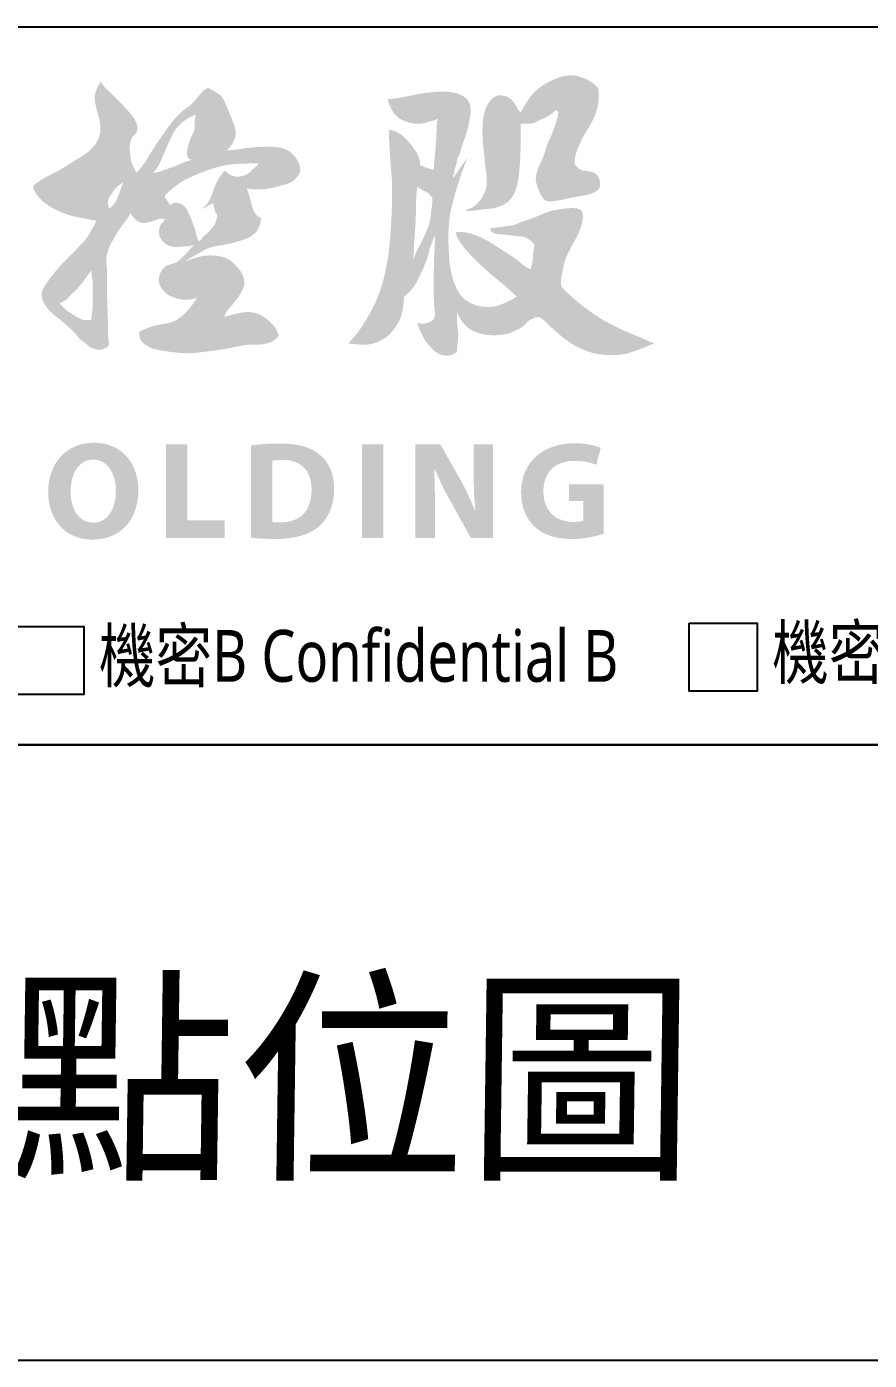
# Model space of a CAD drawing. Header units: millimetres. Extents: x 3272.1 to 3360, y -250.4 to -188.2.
# Drawn here: x 3348.3 to 3352.65, y -243.38 to -236.5 of the extents above; entities that cross this region are included whole.
import ezdxf

# ---------------------------------------------------------------- set-up
doc = ezdxf.new("R2010")
doc.units = ezdxf.units.MM
doc.layers.get('0').update_dxf_attribs({"lineweight": 25})
doc.layers.add('图层 1', color=7, linetype='Continuous')
doc.styles.get("Standard").update_dxf_attribs({"font": 'simplex.shx', "width": 0.8, "height": 4})

# ---------------------------------------------------------------- blocks, each defined once
blk = doc.blocks.new('6')
at = {"layer": '图层 1', "true_color": 0x000099}
h = blk.add_hatch(color=174, dxfattribs=at)
h.dxf.hatch_style = 2
edge = h.paths.add_edge_path()
edge.add_spline(control_points=[(55.739, 3.621), (55.893, 3.621), (56.283, 3.746), (56.433, 3.91), (56.534, 4.021), (56.679, 4.19), (56.757, 4.634), (56.821, 5.006), (56.856, 5.665), (56.856, 6.167), (56.856, 6.167), (56.856, 6.348), (56.856, 6.348), (56.856, 6.348), (56.856, 6.732), (56.856, 6.732), (56.856, 6.732), (57.155, 6.732), (57.155, 6.732), (57.287, 6.732), (57.42, 6.777), (57.553, 6.868), (57.718, 6.926), (57.851, 6.994), (57.95, 7.071), (58.049, 7.144), (58.116, 7.197), (58.149, 7.228), (58.149, 7.228), (58.232, 7.193), (58.232, 7.121), (58.232, 7.049), (58.059, 6.442), (57.914, 6.167), (57.769, 5.891), (57.769, 5.689), (57.653, 5.457), (57.537, 5.226), (57.349, 4.806), (57.422, 4.576), (57.494, 4.344), (57.595, 4.006), (57.762, 3.925), (57.902, 3.84), (58.217, 3.931), (58.383, 3.946), (58.421, 3.956), (58.95, 4.079), (59.078, 4.09), (59.242, 4.105), (59.564, 4.177), (59.7, 4.329), (59.835, 4.481), (59.751, 4.918), (59.445, 4.973), (59.198, 5.015), (59.093, 5), (58.965, 5.102), (58.935, 5.135), (58.905, 5.167), (58.87, 5.195), (58.729, 5.357), (58.95, 5.924), (59.213, 6.379), (59.272, 6.467), (59.332, 6.56), (59.392, 6.664), (59.409, 6.693), (59.421, 6.72), (59.437, 6.75), (59.44, 6.754), (59.443, 6.758), (59.445, 6.763), (59.445, 6.763), (59.444, 6.763), (59.444, 6.763), (59.577, 7.011), (59.66, 7.241), (59.689, 7.454), (59.723, 7.695), (59.723, 7.89), (59.689, 8.042), (59.524, 8.223), (59.3, 8.358), (59.019, 8.449), (58.737, 8.539), (58.43, 8.508), (58.099, 8.358), (57.735, 8.207), (57.453, 8.011), (57.254, 7.771), (57.055, 7.499), (56.923, 7.288), (56.856, 7.138), (56.79, 7.197), (56.741, 7.265), (56.708, 7.341), (56.674, 7.415), (56.624, 7.491), (56.558, 7.568), (56.492, 7.642), (56.417, 7.695), (56.335, 7.726), (56.251, 7.755), (56.161, 7.771), (56.061, 7.771), (55.863, 7.74), (55.705, 7.59), (55.59, 7.319), (55.473, 7.049), (55.432, 6.642), (55.465, 6.099), (55.531, 5.526), (55.545, 5.249), (55.603, 4.884), (55.612, 4.835), (55.608, 4.71), (55.614, 4.642), (55.65, 4.227), (55.305, 3.768), (55.064, 3.654), (55.003, 3.635), (54.947, 3.612), (54.901, 3.587), (54.615, 3.454), (55.584, 3.621), (55.739, 3.621)], knot_values=[0, 0, 0, 0, 0.352778, 0.352778, 0.352778, 0.705556, 0.705556, 0.705556, 1.058334, 1.058334, 1.058334, 1.411112, 1.411112, 1.411112, 1.76389, 1.76389, 1.76389, 2.116668, 2.116668, 2.116668, 2.469446, 2.469446, 2.469446, 2.822224, 2.822224, 2.822224, 3.175002, 3.175002, 3.175002, 3.52778, 3.52778, 3.52778, 3.880558, 3.880558, 3.880558, 4.233336, 4.233336, 4.233336, 4.586114, 4.586114, 4.586114, 4.938892, 4.938892, 4.938892, 5.29167, 5.29167, 5.29167, 5.644448, 5.644448, 5.644448, 5.997226, 5.997226, 5.997226, 6.350004, 6.350004, 6.350004, 6.702782, 6.702782, 6.702782, 7.05556, 7.05556, 7.05556, 7.408338, 7.408338, 7.408338, 7.761116, 7.761116, 7.761116, 8.113894, 8.113894, 8.113894, 8.466672, 8.466672, 8.466672, 8.81945, 8.81945, 8.81945, 9.172228, 9.172228, 9.172228, 9.525006, 9.525006, 9.525006, 9.877784, 9.877784, 9.877784, 10.230562, 10.230562, 10.230562, 10.58334, 10.58334, 10.58334, 10.936118, 10.936118, 10.936118, 11.288896, 11.288896, 11.288896, 11.641674, 11.641674, 11.641674, 11.994452, 11.994452, 11.994452, 12.34723, 12.34723, 12.34723, 12.700008, 12.700008, 12.700008, 13.052786, 13.052786, 13.052786, 13.405564, 13.405564, 13.405564, 13.758342, 13.758342, 13.758342, 14.11112, 14.11112, 14.11112, 14.463898, 14.463898, 14.463898, 14.816676, 14.816676, 14.816676, 14.816676], degree=3, periodic=0)
edge.add_line((55.739, 3.621), (55.739, 3.621))
h = blk.add_hatch(color=174, dxfattribs=at)
h.dxf.hatch_style = 2
edge = h.paths.add_edge_path()
edge.add_spline(control_points=[(41.492, 8.274), (41.521, 8.188), (41.623, 8.063), (41.796, 7.905), (41.969, 7.745), (42.172, 7.542), (42.403, 7.297), (42.635, 7.05), (42.773, 6.849), (42.816, 6.691), (42.859, 6.53), (42.823, 6.407), (42.708, 6.32), (42.649, 6.262), (42.606, 6.182), (42.577, 6.082), (42.548, 5.981), (42.54, 5.836), (42.556, 5.648), (42.57, 5.459), (42.606, 5.308), (42.664, 5.192), (42.722, 5.077), (42.765, 4.989), (42.794, 4.933), (42.939, 5.077), (43.098, 5.293), (43.271, 5.584), (43.445, 5.872), (43.662, 6.198), (43.922, 6.56), (44.183, 6.921), (44.444, 7.189), (44.704, 7.362), (44.965, 7.537), (45.193, 8.007), (45.426, 8.036), (45.54, 7.977), (45.686, 7.89), (45.859, 7.776), (46.033, 7.631), (46.194, 7.072), (46.309, 6.841), (46.425, 6.582), (46.454, 6.365), (46.396, 6.19), (46.309, 5.987), (46.207, 5.843), (46.092, 5.757), (46.237, 5.757), (46.446, 5.778), (46.722, 5.823), (46.997, 5.865), (47.314, 5.887), (47.677, 5.887), (48.038, 5.887), (48.306, 5.806), (48.479, 5.648), (48.653, 5.489), (48.754, 5.308), (48.784, 5.106), (48.811, 4.989), (48.769, 4.874), (48.653, 4.758), (48.537, 4.613), (48.334, 4.512), (48.045, 4.455), (47.756, 4.367), (47.503, 4.324), (47.285, 4.324), (47.069, 4.324), (46.917, 4.338), (46.831, 4.367), (46.859, 4.282), (46.888, 4.195), (46.917, 4.107), (46.946, 4.021), (46.975, 3.912), (47.004, 3.782), (47.032, 3.653), (47.075, 3.544), (47.134, 3.456), (47.192, 3.37), (47.264, 3.311), (47.351, 3.283), (47.351, 3.11), (47.301, 2.949), (47.199, 2.805), (47.097, 2.66), (46.91, 2.546), (46.635, 2.459), (46.36, 2.371), (46.121, 2.312), (45.919, 2.284), (45.687, 2.256), (45.514, 2.212), (45.398, 2.154), (45.369, 2.154), (45.318, 2.133), (45.246, 2.089), (45.174, 2.046), (45.087, 1.994), (44.986, 1.937), (44.885, 1.879), (44.805, 1.836), (44.747, 1.808), (44.661, 1.749), (44.602, 1.705), (44.573, 1.678), (44.689, 1.734), (44.848, 1.792), (45.051, 1.851), (45.253, 1.908), (45.485, 1.922), (45.746, 1.895), (45.977, 1.864), (46.164, 1.786), (46.309, 1.655), (46.454, 1.525), (46.57, 1.388), (46.657, 1.244), (46.715, 1.126), (46.743, 0.996), (46.743, 0.852), (46.715, 0.707), (46.641, 0.555), (46.526, 0.397), (46.411, 0.237), (46.302, 0.1), (46.201, -0.016), (46.099, -0.132), (46.034, -0.233), (46.006, -0.319), (46.064, -0.319), (46.142, -0.306), (46.244, -0.275), (46.345, -0.248), (46.468, -0.219), (46.614, -0.189), (46.758, -0.161), (46.88, -0.153), (46.982, -0.167), (47.084, -0.183), (47.177, -0.204), (47.264, -0.233), (47.322, -0.261), (47.387, -0.298), (47.46, -0.341), (47.531, -0.384), (47.611, -0.45), (47.698, -0.536), (47.785, -0.623), (47.857, -0.709), (47.916, -0.796), (47.943, -0.884), (47.973, -0.956), (48.002, -1.013), (47.973, -1.071), (47.922, -1.13), (47.85, -1.187), (47.778, -1.245), (47.677, -1.288), (47.546, -1.317), (47.416, -1.346), (47.292, -1.36), (47.177, -1.36), (47.177, -1.36), (46.917, -1.36), (46.917, -1.36), (46.801, -1.36), (46.555, -1.404), (46.18, -1.491), (45.832, -1.549), (45.398, -1.607), (44.878, -1.665), (44.356, -1.694), (43.598, -1.57), (43.337, -1.483), (43.077, -1.367), (42.932, -1.223), (42.903, -1.049), (42.903, -1.049), (42.903, -1.005), (42.903, -1.005), (42.903, -1.005), (42.903, -0.962), (42.903, -0.962), (42.903, -0.962), (42.903, -0.918), (42.903, -0.918), (42.903, -0.918), (42.903, -0.877), (42.903, -0.877), (43.018, -0.817), (43.164, -0.759), (43.337, -0.701), (43.511, -0.615), (44.067, -0.594), (44.269, -0.45), (44.472, -0.306), (44.631, -0.161), (44.747, -0.016), (44.863, 0.128), (44.949, 0.258), (45.007, 0.376), (44.921, 0.317), (44.776, 0.288), (44.573, 0.288), (44.371, 0.288), (43.992, 0.38), (43.818, 0.584), (43.644, 0.756), (43.579, 0.937), (43.623, 1.126), (43.667, 1.313), (43.76, 1.452), (43.905, 1.538), (43.963, 1.566), (44.219, 1.619), (44.291, 1.678), (44.363, 1.734), (44.444, 1.808), (44.53, 1.895), (44.617, 1.981), (44.689, 2.059), (44.747, 2.133), (44.805, 2.204), (44.863, 2.256), (44.921, 2.284), (44.863, 2.284), (44.79, 2.27), (44.704, 2.242), (44.588, 2.242), (44.472, 2.234), (44.356, 2.22), (44.241, 2.204), (44.139, 2.212), (44.053, 2.242), (43.966, 2.27), (43.894, 2.306), (43.836, 2.351), (43.778, 2.393), (43.727, 2.451), (43.684, 2.523), (43.641, 2.595), (43.619, 2.681), (43.619, 2.785), (43.619, 2.885), (43.647, 2.98), (43.705, 3.066), (43.763, 3.124), (43.807, 3.18), (43.836, 3.239), (43.749, 3.268), (43.647, 3.261), (43.532, 3.219), (43.416, 3.174), (43.3, 3.138), (43.185, 3.11), (43.069, 3.079), (42.961, 3.094), (42.859, 3.152), (42.758, 3.211), (42.664, 3.311), (42.577, 3.456), (42.519, 3.34), (42.432, 3.211), (42.317, 3.066), (42.201, 2.921), (42.078, 2.732), (41.949, 2.502), (41.818, 2.27), (41.738, 2.075), (41.71, 1.917), (41.68, 1.756), (41.68, 1.619), (41.71, 1.503), (41.71, 1.503), (41.71, 0.918), (41.71, 0.918), (41.71, 0.671), (41.716, 0.389), (41.731, 0.072), (41.745, -0.248), (41.752, -0.522), (41.752, -0.753), (41.752, -0.985), (41.768, -1.187), (41.796, -1.36), (41.738, -1.447), (41.65, -1.504), (41.536, -1.535), (41.42, -1.564), (41.275, -1.535), (41.101, -1.447), (40.957, -1.332), (40.826, -1.23), (40.711, -1.143), (40.625, -1.028), (40.552, -0.941), (40.494, -0.884), (40.321, -0.709), (40.104, -0.522), (39.843, -0.319), (39.611, -0.146), (39.453, 0.05), (39.365, 0.267), (39.279, 0.485), (39.337, 0.707), (39.54, 0.94), (39.713, 1.2), (39.93, 1.461), (40.19, 1.72), (40.249, 1.777), (40.335, 1.864), (40.45, 1.981), (40.566, 2.095), (40.696, 2.234), (40.841, 2.393), (40.986, 2.551), (41.087, 2.704), (41.145, 2.849), (41.232, 2.964), (41.29, 3.079), (41.318, 3.197), (41.203, 3.197), (41.029, 3.224), (40.798, 3.283), (40.538, 3.311), (40.249, 3.397), (39.93, 3.544), (39.611, 3.687), (39.38, 3.848), (39.236, 4.021), (39.09, 4.195), (39.019, 4.338), (39.019, 4.455), (39.134, 4.57), (39.337, 4.7), (39.626, 4.846), (39.915, 4.989), (40.233, 5.177), (40.581, 5.409), (40.957, 5.611), (41.21, 5.828), (41.34, 6.06), (41.471, 6.291), (41.507, 6.523), (41.449, 6.754), (41.449, 6.869), (41.42, 6.999), (41.362, 7.145), (41.333, 7.261), (41.304, 7.391), (41.275, 7.537), (41.246, 7.68), (41.26, 7.809), (41.318, 7.927), (41.347, 8.042), (41.406, 8.157), (41.492, 8.274)], knot_values=[0, 0, 0, 0, 0.352778, 0.352778, 0.352778, 0.705556, 0.705556, 0.705556, 1.058334, 1.058334, 1.058334, 1.411112, 1.411112, 1.411112, 1.76389, 1.76389, 1.76389, 2.116668, 2.116668, 2.116668, 2.469446, 2.469446, 2.469446, 2.822224, 2.822224, 2.822224, 3.175002, 3.175002, 3.175002, 3.52778, 3.52778, 3.52778, 3.880558, 3.880558, 3.880558, 4.233336, 4.233336, 4.233336, 4.586114, 4.586114, 4.586114, 4.938892, 4.938892, 4.938892, 5.29167, 5.29167, 5.29167, 5.644448, 5.644448, 5.644448, 5.997226, 5.997226, 5.997226, 6.350004, 6.350004, 6.350004, 6.702782, 6.702782, 6.702782, 7.05556, 7.05556, 7.05556, 7.408338, 7.408338, 7.408338, 7.761116, 7.761116, 7.761116, 8.113894, 8.113894, 8.113894, 8.466672, 8.466672, 8.466672, 8.81945, 8.81945, 8.81945, 9.172228, 9.172228, 9.172228, 9.525006, 9.525006, 9.525006, 9.877784, 9.877784, 9.877784, 10.230562, 10.230562, 10.230562, 10.58334, 10.58334, 10.58334, 10.936118, 10.936118, 10.936118, 11.288896, 11.288896, 11.288896, 11.641674, 11.641674, 11.641674, 11.994452, 11.994452, 11.994452, 12.34723, 12.34723, 12.34723, 12.700008, 12.700008, 12.700008, 13.052786, 13.052786, 13.052786, 13.405564, 13.405564, 13.405564, 13.758342, 13.758342, 13.758342, 14.11112, 14.11112, 14.11112, 14.463898, 14.463898, 14.463898, 14.816676, 14.816676, 14.816676, 15.169454, 15.169454, 15.169454, 15.522232, 15.522232, 15.522232, 15.87501, 15.87501, 15.87501, 16.227788, 16.227788, 16.227788, 16.580566, 16.580566, 16.580566, 16.933344, 16.933344, 16.933344, 17.286123, 17.286123, 17.286123, 17.638901, 17.638901, 17.638901, 17.991679, 17.991679, 17.991679, 18.344457, 18.344457, 18.344457, 18.697235, 18.697235, 18.697235, 19.050013, 19.050013, 19.050013, 19.402791, 19.402791, 19.402791, 19.755569, 19.755569, 19.755569, 20.108347, 20.108347, 20.108347, 20.461125, 20.461125, 20.461125, 20.813903, 20.813903, 20.813903, 21.166681, 21.166681, 21.166681, 21.519459, 21.519459, 21.519459, 21.872237, 21.872237, 21.872237, 22.225015, 22.225015, 22.225015, 22.577793, 22.577793, 22.577793, 22.930571, 22.930571, 22.930571, 23.283349, 23.283349, 23.283349, 23.636127, 23.636127, 23.636127, 23.988905, 23.988905, 23.988905, 24.341683, 24.341683, 24.341683, 24.694461, 24.694461, 24.694461, 25.047239, 25.047239, 25.047239, 25.400017, 25.400017, 25.400017, 25.752795, 25.752795, 25.752795, 26.105573, 26.105573, 26.105573, 26.458351, 26.458351, 26.458351, 26.811129, 26.811129, 26.811129, 27.163907, 27.163907, 27.163907, 27.516685, 27.516685, 27.516685, 27.869463, 27.869463, 27.869463, 28.222241, 28.222241, 28.222241, 28.575019, 28.575019, 28.575019, 28.927797, 28.927797, 28.927797, 29.280575, 29.280575, 29.280575, 29.633353, 29.633353, 29.633353, 29.986131, 29.986131, 29.986131, 30.338909, 30.338909, 30.338909, 30.691687, 30.691687, 30.691687, 31.044465, 31.044465, 31.044465, 31.397243, 31.397243, 31.397243, 31.750021, 31.750021, 31.750021, 32.102799, 32.102799, 32.102799, 32.455577, 32.455577, 32.455577, 32.808355, 32.808355, 32.808355, 33.161133, 33.161133, 33.161133, 33.513911, 33.513911, 33.513911, 33.866689, 33.866689, 33.866689, 34.219467, 34.219467, 34.219467, 34.572245, 34.572245, 34.572245, 34.925023, 34.925023, 34.925023, 35.277801, 35.277801, 35.277801, 35.630579, 35.630579, 35.630579, 35.983357, 35.983357, 35.983357, 36.336135, 36.336135, 36.336135, 36.688913, 36.688913, 36.688913, 37.041691, 37.041691, 37.041691, 37.394469, 37.394469, 37.394469, 37.747247, 37.747247, 37.747247, 38.100025, 38.100025, 38.100025, 38.452803, 38.452803, 38.452803, 38.805581, 38.805581, 38.805581, 39.158359, 39.158359, 39.158359, 39.511137, 39.511137, 39.511137, 39.863915, 39.863915, 39.863915, 40.216693, 40.216693, 40.216693, 40.569471, 40.569471, 40.569471, 40.922249, 40.922249, 40.922249, 41.275027, 41.275027, 41.275027, 41.627805, 41.627805, 41.627805, 41.980583, 41.980583, 41.980583, 42.333361, 42.333361, 42.333361, 42.333361], degree=3, periodic=0)
edge.add_line((41.492, 8.274), (41.492, 8.274))
edge = h.paths.add_edge_path()
edge.add_spline(control_points=[(41.145, 1.374), (41.087, 1.286), (41.015, 1.185), (40.928, 1.069), (40.841, 0.953), (40.739, 0.823), (40.625, 0.679), (40.479, 0.562), (40.364, 0.447), (40.277, 0.332), (40.161, 0.245), (40.06, 0.186), (39.974, 0.159), (40.031, 0.1), (40.096, 0.034), (40.169, -0.037), (40.24, -0.11), (40.349, -0.189), (40.494, -0.275), (40.639, -0.363), (40.755, -0.419), (40.841, -0.45), (40.841, -0.45), (41.145, -0.45), (41.145, -0.45), (41.145, -0.334), (41.159, -0.204), (41.189, -0.058), (41.189, -0.058), (41.189, 0.462), (41.189, 0.462), (41.189, 0.462), (41.189, 0.982), (41.189, 0.982), (41.159, 1.126), (41.145, 1.257), (41.145, 1.374)], knot_values=[0, 0, 0, 0, 0.352778, 0.352778, 0.352778, 0.705556, 0.705556, 0.705556, 1.058334, 1.058334, 1.058334, 1.411112, 1.411112, 1.411112, 1.76389, 1.76389, 1.76389, 2.116668, 2.116668, 2.116668, 2.469446, 2.469446, 2.469446, 2.822224, 2.822224, 2.822224, 3.175002, 3.175002, 3.175002, 3.52778, 3.52778, 3.52778, 3.880558, 3.880558, 3.880558, 4.233336, 4.233336, 4.233336, 4.233336], degree=3, periodic=0)
edge.add_line((41.145, 1.374), (41.145, 1.374))
edge = h.paths.add_edge_path()
edge.add_spline(control_points=[(42.317, 4.585), (42.259, 4.554), (42.186, 4.504), (42.1, 4.433), (42.013, 4.36), (41.941, 4.265), (41.882, 4.15), (41.796, 4.065), (41.752, 3.97), (41.752, 3.87), (41.752, 3.766), (41.768, 3.687), (41.796, 3.631), (41.854, 3.658), (41.911, 3.717), (41.969, 3.804), (42.028, 3.861), (42.078, 3.947), (42.122, 4.065), (42.165, 4.179), (42.201, 4.282), (42.23, 4.367), (42.259, 4.455), (42.288, 4.526), (42.317, 4.585)], knot_values=[0, 0, 0, 0, 0.352778, 0.352778, 0.352778, 0.705556, 0.705556, 0.705556, 1.058334, 1.058334, 1.058334, 1.411112, 1.411112, 1.411112, 1.76389, 1.76389, 1.76389, 2.116668, 2.116668, 2.116668, 2.469446, 2.469446, 2.469446, 2.822224, 2.822224, 2.822224, 2.822224], degree=3, periodic=0)
edge.add_line((42.317, 4.585), (42.317, 4.585))
edge = h.paths.add_edge_path()
edge.add_spline(control_points=[(44.965, 7.059), (44.79, 6.999), (44.617, 6.899), (44.444, 6.754), (44.269, 6.61), (44.125, 6.399), (44.009, 6.126), (43.894, 5.85), (43.792, 5.611), (43.705, 5.409), (43.619, 5.206), (43.517, 5.047), (43.402, 4.933), (43.488, 4.933), (43.59, 4.955), (43.705, 4.997), (43.821, 5.041), (43.966, 5.091), (44.139, 5.15), (44.284, 5.206), (44.414, 5.264), (44.53, 5.322), (44.646, 5.35), (44.747, 5.38), (44.834, 5.409), (44.747, 5.409), (44.689, 5.452), (44.661, 5.539), (44.631, 5.626), (44.639, 5.748), (44.682, 5.909), (44.726, 6.067), (44.776, 6.204), (44.834, 6.32), (44.892, 6.435), (44.921, 6.508), (44.921, 6.537), (44.921, 6.537), (44.921, 6.646), (44.921, 6.646), (44.921, 6.646), (44.921, 6.799), (44.921, 6.799), (44.921, 6.855), (44.927, 6.907), (44.943, 6.95), (44.957, 6.994), (44.965, 7.03), (44.965, 7.059)], knot_values=[0, 0, 0, 0, 0.352778, 0.352778, 0.352778, 0.705556, 0.705556, 0.705556, 1.058334, 1.058334, 1.058334, 1.411112, 1.411112, 1.411112, 1.76389, 1.76389, 1.76389, 2.116668, 2.116668, 2.116668, 2.469446, 2.469446, 2.469446, 2.822224, 2.822224, 2.822224, 3.175002, 3.175002, 3.175002, 3.52778, 3.52778, 3.52778, 3.880558, 3.880558, 3.880558, 4.233336, 4.233336, 4.233336, 4.586114, 4.586114, 4.586114, 4.938892, 4.938892, 4.938892, 5.29167, 5.29167, 5.29167, 5.644448, 5.644448, 5.644448, 5.644448], degree=3, periodic=0)
edge.add_line((44.965, 7.059), (44.965, 7.059))
edge = h.paths.add_edge_path()
edge.add_spline(control_points=[(47.264, 5.28), (47.062, 5.28), (46.801, 5.272), (46.483, 5.258), (46.164, 5.242), (45.817, 5.172), (45.441, 5.041), (45.065, 4.91), (44.747, 4.772), (44.487, 4.629), (44.227, 4.455), (44.024, 4.295), (43.879, 4.15), (43.85, 4.121), (43.836, 4.092), (43.836, 4.065), (43.836, 4.034), (43.858, 3.992), (43.901, 3.934), (43.944, 3.875), (43.973, 3.831), (43.988, 3.804), (44.002, 3.775), (44.024, 3.761), (44.053, 3.761), (44.139, 3.848), (44.254, 3.861), (44.4, 3.804), (44.515, 3.775), (44.624, 3.644), (44.726, 3.414), (44.826, 3.18), (44.905, 2.964), (44.965, 2.763), (44.993, 2.588), (45.036, 2.473), (45.094, 2.415), (45.122, 2.443), (45.166, 2.502), (45.224, 2.588), (45.311, 2.645), (45.405, 2.732), (45.507, 2.849), (45.608, 2.964), (45.673, 3.066), (45.702, 3.152), (45.731, 3.239), (45.746, 3.327), (45.746, 3.414), (45.687, 3.47), (45.658, 3.528), (45.658, 3.587), (45.63, 3.644), (45.615, 3.687), (45.615, 3.717), (45.615, 3.717), (45.615, 3.804), (45.615, 3.804), (45.556, 3.804), (45.514, 3.789), (45.485, 3.761), (45.427, 3.73), (45.376, 3.702), (45.333, 3.673), (45.29, 3.644), (45.239, 3.631), (45.181, 3.631), (45.152, 3.6), (45.122, 3.587), (45.094, 3.587), (45.21, 3.615), (45.311, 3.695), (45.398, 3.825), (45.485, 3.956), (45.556, 4.115), (45.615, 4.303), (45.673, 4.49), (45.746, 4.642), (45.832, 4.758), (45.89, 4.874), (45.962, 4.96), (46.049, 5.019), (46.108, 4.933), (46.194, 4.867), (46.309, 4.824), (46.425, 4.78), (46.555, 4.78), (46.7, 4.824), (46.845, 4.867), (46.96, 4.946), (47.047, 5.063), (47.163, 5.15), (47.235, 5.221), (47.264, 5.28)], knot_values=[0, 0, 0, 0, 0.352778, 0.352778, 0.352778, 0.705556, 0.705556, 0.705556, 1.058334, 1.058334, 1.058334, 1.411112, 1.411112, 1.411112, 1.76389, 1.76389, 1.76389, 2.116668, 2.116668, 2.116668, 2.469446, 2.469446, 2.469446, 2.822224, 2.822224, 2.822224, 3.175002, 3.175002, 3.175002, 3.52778, 3.52778, 3.52778, 3.880558, 3.880558, 3.880558, 4.233336, 4.233336, 4.233336, 4.586114, 4.586114, 4.586114, 4.938892, 4.938892, 4.938892, 5.29167, 5.29167, 5.29167, 5.644448, 5.644448, 5.644448, 5.997226, 5.997226, 5.997226, 6.350004, 6.350004, 6.350004, 6.702782, 6.702782, 6.702782, 7.05556, 7.05556, 7.05556, 7.408338, 7.408338, 7.408338, 7.761116, 7.761116, 7.761116, 8.113894, 8.113894, 8.113894, 8.466672, 8.466672, 8.466672, 8.81945, 8.81945, 8.81945, 9.172228, 9.172228, 9.172228, 9.525006, 9.525006, 9.525006, 9.877784, 9.877784, 9.877784, 10.230562, 10.230562, 10.230562, 10.58334, 10.58334, 10.58334, 10.936118, 10.936118, 10.936118, 10.936118], degree=3, periodic=0)
edge.add_line((47.264, 5.28), (47.264, 5.28))
h = blk.add_hatch(color=174, dxfattribs=at)
h.dxf.hatch_style = 2
edge = h.paths.add_edge_path()
edge.add_spline(control_points=[(61.678, -1.267), (61.678, -1.267), (61.579, -1.267), (61.579, -1.267), (61.579, -1.236), (61.561, -1.221), (61.529, -1.221), (61.33, -1.131), (61.081, -1.026), (60.783, -0.905), (60.485, -0.785), (60.154, -0.619), (59.789, -0.408), (59.424, -0.167), (59.126, 0.05), (58.895, 0.246), (58.662, 0.444), (58.479, 0.615), (58.348, 0.767), (58.314, 0.887), (58.323, 1.052), (58.373, 1.264), (58.393, 1.352), (58.412, 1.447), (58.429, 1.546), (58.43, 1.548), (58.431, 1.549), (58.431, 1.551), (58.508, 1.924), (58.766, 2.309), (58.94, 2.655), (59.114, 3.002), (59.207, 3.456), (59.054, 3.569), (58.888, 3.693), (58.611, 3.637), (58.225, 3.591), (57.842, 3.536), (57.757, 3.459), (57.499, 3.36), (57.464, 3.346), (57.147, 3.218), (57.107, 3.211), (57.107, 3.211), (56.793, 3.099), (56.793, 3.099), (56.793, 3.099), (56.59, 3.012), (56.59, 3.012), (56.155, 2.948), (55.78, 2.912), (55.78, 2.912), (55.65, 2.858), (55.855, 2.695), (55.989, 2.695), (56.124, 2.695), (56.703, 2.617), (56.915, 2.599), (57.127, 2.579), (57.354, 2.325), (57.354, 2.325), (57.354, 2.22), (57.336, 2.107), (57.304, 1.986), (57.304, 1.836), (57.295, 1.715), (57.279, 1.625), (57.262, 1.535), (57.237, 1.46), (57.205, 1.399), (57.071, 1.46), (56.906, 1.58), (56.707, 1.76), (56.475, 1.912), (56.21, 2.085), (55.913, 2.28), (55.614, 2.475), (55.341, 2.611), (55.092, 2.687), (54.844, 2.763), (54.636, 2.785), (54.471, 2.755), (54.503, 2.604), (54.603, 2.423), (54.77, 2.212), (54.935, 2.003), (55.158, 1.768), (55.44, 1.512), (55.721, 1.256), (55.979, 1.038), (56.21, 0.857), (56.409, 0.676), (56.575, 0.525), (56.707, 0.405), (56.542, 0.285), (56.326, 0.179), (56.061, 0.088), (55.796, -0.002), (55.515, -0.002), (55.216, 0.088), (54.919, 0.179), (54.702, 0.344), (54.571, 0.586), (54.437, 0.826), (54.355, 1.052), (54.322, 1.264), (54.255, 1.505), (54.223, 1.805), (54.223, 2.167), (54.189, 2.529), (54.205, 2.95), (54.272, 3.433), (54.372, 3.884), (54.479, 4.283), (54.596, 4.63), (54.711, 4.977), (54.819, 5.269), (54.919, 5.511), (54.885, 5.45), (54.844, 5.391), (54.794, 5.331), (54.745, 5.269), (54.695, 5.201), (54.645, 5.127), (54.596, 5.051), (54.546, 4.977), (54.496, 4.901), (54.446, 4.825), (54.404, 4.774), (54.372, 4.743), (54.372, 4.803), (54.388, 4.864), (54.421, 4.924), (54.421, 4.984), (54.437, 5.059), (54.471, 5.15), (54.503, 5.24), (54.521, 5.331), (54.521, 5.421), (54.553, 5.481), (54.587, 5.54), (54.62, 5.602), (54.653, 5.752), (54.72, 5.964), (54.819, 6.235), (54.919, 6.506), (54.985, 6.791), (55.018, 7.094), (55.05, 7.393), (54.969, 7.604), (54.77, 7.725), (54.571, 7.845), (54.322, 7.906), (54.024, 7.906), (53.924, 7.906), (53.783, 7.898), (53.601, 7.884), (53.418, 7.868), (53.22, 7.839), (53.005, 7.794), (52.789, 7.749), (52.598, 7.709), (52.432, 7.68), (52.267, 7.65), (52.118, 7.635), (51.985, 7.635), (52.019, 7.483), (52.085, 7.325), (52.185, 7.161), (52.284, 6.994), (52.449, 6.873), (52.681, 6.8), (52.913, 6.723), (53.128, 6.709), (53.328, 6.754), (53.526, 6.8), (53.691, 6.85), (53.825, 6.913), (53.792, 6.791), (53.775, 6.655), (53.775, 6.506), (53.775, 6.354), (53.767, 6.173), (53.75, 5.964), (53.733, 5.752), (53.716, 5.571), (53.7, 5.421), (53.683, 5.269), (53.675, 5.15), (53.675, 5.059), (53.675, 5.059), (53.576, 5.059), (53.576, 5.059), (53.509, 5.088), (53.459, 5.105), (53.427, 5.105), (53.36, 5.134), (53.311, 5.156), (53.278, 5.172), (53.245, 5.187), (53.212, 5.195), (53.178, 5.195), (53.178, 5.286), (53.162, 5.391), (53.128, 5.511), (53.062, 5.662), (52.954, 5.828), (52.805, 6.009), (52.656, 6.19), (52.515, 6.316), (52.383, 6.393), (52.251, 6.467), (52.135, 6.506), (52.035, 6.506), (52.035, 6.083), (52.069, 5.511), (52.135, 4.788), (52.168, 4.096), (52.143, 3.289), (52.06, 2.371), (51.977, 1.452), (51.787, 0.691), (51.489, 0.088), (51.191, -0.514), (50.875, -0.98), (50.544, -1.312), (50.743, -1.342), (50.975, -1.357), (51.24, -1.357), (51.505, -1.326), (51.754, -1.221), (51.985, -1.041), (52.217, -0.83), (52.383, -0.589), (52.482, -0.317), (52.548, -0.047), (52.581, 0.195), (52.581, 0.405), (52.714, 0.495), (52.847, 0.631), (52.979, 0.812), (53.079, 0.993), (53.186, 1.211), (53.302, 1.467), (53.418, 1.723), (53.493, 1.958), (53.526, 2.167), (53.592, 2.348), (53.658, 2.514), (53.725, 2.664), (53.725, 2.514), (53.716, 2.319), (53.7, 2.077), (53.683, 1.836), (53.675, 1.565), (53.675, 1.264), (53.675, 1.264), (53.675, 0.405), (53.675, 0.405), (53.675, 0.163), (53.691, -0.031), (53.725, -0.182), (53.725, -0.244), (53.708, -0.317), (53.675, -0.408), (53.642, -0.469), (53.584, -0.514), (53.502, -0.543), (53.418, -0.573), (53.336, -0.589), (53.253, -0.589), (53.17, -0.589), (53.112, -0.573), (53.079, -0.543), (53.079, -0.634), (53.128, -0.769), (53.228, -0.95), (53.294, -1.131), (53.418, -1.312), (53.601, -1.493), (53.783, -1.674), (53.957, -1.764), (54.123, -1.764), (54.255, -1.764), (54.388, -1.719), (54.521, -1.628), (54.521, -1.538), (54.529, -1.432), (54.546, -1.312), (54.562, -1.191), (54.571, -1.055), (54.571, -0.905), (54.537, -0.724), (54.521, -0.573), (54.521, -0.453), (54.521, -0.453), (54.521, -0.137), (54.521, -0.137), (54.553, -0.289), (54.653, -0.453), (54.819, -0.634), (54.985, -0.815), (55.233, -0.935), (55.564, -0.995), (55.895, -1.026), (56.177, -1.01), (56.409, -0.95), (56.641, -0.86), (56.824, -0.769), (56.956, -0.679), (56.989, -0.649), (57.031, -0.604), (57.08, -0.543), (57.13, -0.483), (57.205, -0.438), (57.304, -0.408), (57.37, -0.347), (57.453, -0.334), (57.553, -0.363), (57.618, -0.393), (57.685, -0.438), (57.751, -0.498), (57.917, -0.679), (58.149, -0.89), (58.447, -1.131), (58.746, -1.372), (59.11, -1.552), (59.541, -1.674), (60.004, -1.764), (60.418, -1.764), (60.783, -1.674), (61.147, -1.552), (61.462, -1.432), (61.728, -1.312), (61.728, -1.312), (61.678, -1.267), (61.678, -1.267)], knot_values=[0, 0, 0, 0, 1, 1, 1, 2, 2, 2, 3, 3, 3, 4, 4, 4, 5, 5, 5, 6, 6, 6, 7, 7, 7, 8, 8, 8, 9, 9, 9, 10, 10, 10, 11, 11, 11, 12, 12, 12, 13, 13, 13, 14, 14, 14, 15, 15, 15, 16, 16, 16, 17, 17, 17, 18, 18, 18, 19, 19, 19, 20, 20, 20, 21, 21, 21, 22, 22, 22, 23, 23, 23, 24, 24, 24, 25, 25, 25, 26, 26, 26, 27, 27, 27, 28, 28, 28, 29, 29, 29, 30, 30, 30, 31, 31, 31, 32, 32, 32, 33, 33, 33, 34, 34, 34, 35, 35, 35, 36, 36, 36, 37, 37, 37, 38, 38, 38, 39, 39, 39, 40, 40, 40, 41, 41, 41, 42, 42, 42, 43, 43, 43, 44, 44, 44, 45, 45, 45, 46, 46, 46, 47, 47, 47, 48, 48, 48, 49, 49, 49, 50, 50, 50, 51, 51, 51, 52, 52, 52, 53, 53, 53, 54, 54, 54, 55, 55, 55, 56, 56, 56, 57, 57, 57, 58, 58, 58, 59, 59, 59, 60, 60, 60, 61, 61, 61, 62, 62, 62, 63, 63, 63, 64, 64, 64, 65, 65, 65, 66, 66, 66, 67, 67, 67, 68, 68, 68, 69, 69, 69, 70, 70, 70, 71, 71, 71, 72, 72, 72, 73, 73, 73, 74, 74, 74, 75, 75, 75, 76, 76, 76, 77, 77, 77, 78, 78, 78, 79, 79, 79, 80, 80, 80, 81, 81, 81, 82, 82, 82, 83, 83, 83, 84, 84, 84, 85, 85, 85, 86, 86, 86, 87, 87, 87, 88, 88, 88, 89, 89, 89, 90, 90, 90, 91, 91, 91, 92, 92, 92, 93, 93, 93, 94, 94, 94, 95, 95, 95, 96, 96, 96, 97, 97, 97, 98, 98, 98, 99, 99, 99, 100, 100, 100, 101, 101, 101, 102, 102, 102, 103, 103, 103, 104, 104, 104, 105, 105, 105, 106, 106, 106, 107, 107, 107, 108, 108, 108, 109, 109, 109, 110, 110, 110, 111, 111, 111, 112, 112, 112, 112], degree=3, periodic=1)
edge = h.paths.add_edge_path()
edge.add_spline(control_points=[(53.576, 3.522), (53.576, 3.312), (53.526, 3.085), (53.427, 2.845), (53.328, 2.604), (53.228, 2.393), (53.128, 2.212), (53.029, 2.032), (52.963, 1.881), (52.93, 1.76), (52.93, 1.912), (52.938, 2.099), (52.954, 2.325), (52.971, 2.551), (52.988, 2.808), (53.005, 3.094), (53.021, 3.379), (53.029, 3.635), (53.029, 3.861), (53.029, 4.087), (53.046, 4.276), (53.079, 4.427), (53.112, 4.396), (53.153, 4.367), (53.203, 4.336), (53.253, 4.305), (53.311, 4.276), (53.377, 4.246), (53.443, 4.216), (53.493, 4.178), (53.526, 4.132), (53.559, 4.087), (53.592, 4.05), (53.626, 4.02), (53.626, 3.87), (53.608, 3.703), (53.576, 3.522)], knot_values=[0, 0, 0, 0, 0.352778, 0.352778, 0.352778, 0.705556, 0.705556, 0.705556, 1.058334, 1.058334, 1.058334, 1.411112, 1.411112, 1.411112, 1.76389, 1.76389, 1.76389, 2.116668, 2.116668, 2.116668, 2.469446, 2.469446, 2.469446, 2.822224, 2.822224, 2.822224, 3.175002, 3.175002, 3.175002, 3.52778, 3.52778, 3.52778, 3.880558, 3.880558, 3.880558, 4.233336, 4.233336, 4.233336, 4.233336], degree=3, periodic=0)
edge.add_line((53.576, 3.522), (53.576, 3.522))
h = blk.add_hatch(color=174, dxfattribs=at)
h.dxf.hatch_style = 2
edge = h.paths.add_edge_path()
edge.add_spline(control_points=[(42.862, -6.681), (42.862, -7.807), (42.18, -8.49), (41.177, -8.49), (40.158, -8.49), (39.562, -7.721), (39.562, -6.743), (39.562, -5.714), (40.219, -4.945), (41.232, -4.945), (42.287, -4.945), (42.862, -5.734), (42.862, -6.681)], knot_values=[0, 0, 0, 0, 0.352778, 0.352778, 0.352778, 0.705556, 0.705556, 0.705556, 1.058334, 1.058334, 1.058334, 1.411112, 1.411112, 1.411112, 1.411112], degree=3, periodic=0)
edge.add_line((42.862, -6.681), (42.862, -6.681))
edge = h.paths.add_edge_path()
edge.add_spline(control_points=[(40.382, -6.728), (40.382, -7.4), (40.698, -7.873), (41.217, -7.873), (41.742, -7.873), (42.042, -7.374), (42.042, -6.707), (42.042, -6.091), (41.747, -5.561), (41.212, -5.561), (40.688, -5.561), (40.382, -6.06), (40.382, -6.728)], knot_values=[0, 0, 0, 0, 0.352778, 0.352778, 0.352778, 0.705556, 0.705556, 0.705556, 1.058334, 1.058334, 1.058334, 1.411112, 1.411112, 1.411112, 1.411112], degree=3, periodic=0)
edge.add_line((40.382, -6.728), (40.382, -6.728))
h = blk.add_hatch(color=174, dxfattribs=at)
h.dxf.hatch_style = 2
h.paths.add_polyline_path([(43.88, -5), (44.659, -5), (44.659, -7.782), (46.024, -7.782), (46.024, -8.434), (43.88, -8.434)])
h = blk.add_hatch(color=174, dxfattribs=at)
h.dxf.hatch_style = 2
edge = h.paths.add_edge_path()
edge.add_spline(control_points=[(46.991, -5.047), (47.277, -5), (47.649, -4.975), (48.041, -4.975), (48.692, -4.975), (49.115, -5.093), (49.446, -5.342), (49.803, -5.608), (50.027, -6.03), (50.027, -6.636), (50.027, -7.293), (49.787, -7.746), (49.456, -8.026), (49.094, -8.326), (48.545, -8.469), (47.873, -8.469), (47.47, -8.469), (47.185, -8.444), (46.991, -8.418), (46.991, -8.418), (46.991, -5.047), (46.991, -5.047)], knot_values=[0, 0, 0, 0, 1, 1, 1, 2, 2, 2, 3, 3, 3, 4, 4, 4, 5, 5, 5, 6, 6, 6, 7, 7, 7, 7], degree=3, periodic=1)
edge = h.paths.add_edge_path()
edge.add_spline(control_points=[(47.771, -7.848), (47.837, -7.863), (47.943, -7.863), (48.041, -7.863), (48.744, -7.868), (49.202, -7.481), (49.202, -6.662), (49.207, -5.949), (48.789, -5.571), (48.122, -5.571), (47.949, -5.571), (47.837, -5.587), (47.771, -5.602), (47.771, -5.602), (47.771, -7.848), (47.771, -7.848)], knot_values=[0, 0, 0, 0, 1, 1, 1, 2, 2, 2, 3, 3, 3, 4, 4, 4, 5, 5, 5, 5], degree=3, periodic=1)
h = blk.add_hatch(color=174, dxfattribs=at)
h.dxf.hatch_style = 2
h.paths.add_polyline_path([(51.823, -8.434), (51.044, -8.434), (51.044, -5), (51.823, -5)])
h = blk.add_hatch(color=174, dxfattribs=at)
h.dxf.hatch_style = 2
edge = h.paths.add_edge_path()
edge.add_spline(control_points=[(53.005, -8.434), (53.005, -8.434), (53.005, -5), (53.005, -5), (53.005, -5), (53.912, -5), (53.912, -5), (53.912, -5), (54.625, -6.259), (54.625, -6.259), (54.828, -6.62), (55.032, -7.049), (55.185, -7.436), (55.185, -7.436), (55.201, -7.436), (55.201, -7.436), (55.149, -6.982), (55.134, -6.519), (55.134, -6.004), (55.134, -6.004), (55.134, -5), (55.134, -5), (55.134, -5), (55.847, -5), (55.847, -5), (55.847, -5), (55.847, -8.434), (55.847, -8.434), (55.847, -8.434), (55.032, -8.434), (55.032, -8.434), (55.032, -8.434), (54.299, -7.109), (54.299, -7.109), (54.095, -6.743), (53.871, -6.3), (53.703, -5.898), (53.703, -5.898), (53.688, -5.902), (53.688, -5.902), (53.708, -6.356), (53.718, -6.84), (53.718, -7.4), (53.718, -7.4), (53.718, -8.434), (53.718, -8.434), (53.718, -8.434), (53.005, -8.434), (53.005, -8.434)], knot_values=[0, 0, 0, 0, 1, 1, 1, 2, 2, 2, 3, 3, 3, 4, 4, 4, 5, 5, 5, 6, 6, 6, 7, 7, 7, 8, 8, 8, 9, 9, 9, 10, 10, 10, 11, 11, 11, 12, 12, 12, 13, 13, 13, 14, 14, 14, 15, 15, 15, 16, 16, 16, 16], degree=3, periodic=1)
h = blk.add_hatch(color=174, dxfattribs=at)
h.dxf.hatch_style = 2
edge = h.paths.add_edge_path()
edge.add_spline(control_points=[(59.895, -8.275), (59.656, -8.357), (59.202, -8.469), (58.749, -8.469), (58.122, -8.469), (57.67, -8.312), (57.353, -8.006), (57.038, -7.711), (56.865, -7.262), (56.869, -6.758), (56.875, -5.618), (57.705, -4.966), (58.83, -4.966), (59.274, -4.966), (59.615, -5.052), (59.783, -5.134), (59.783, -5.134), (59.62, -5.755), (59.62, -5.755), (59.432, -5.673), (59.197, -5.608), (58.82, -5.608), (58.174, -5.608), (57.685, -5.974), (57.685, -6.717), (57.685, -7.425), (58.128, -7.843), (58.764, -7.843), (58.942, -7.843), (59.085, -7.823), (59.146, -7.792), (59.146, -7.792), (59.146, -7.074), (59.146, -7.074), (59.146, -7.074), (58.617, -7.074), (58.617, -7.074), (58.617, -7.074), (58.617, -6.467), (58.617, -6.467), (58.617, -6.467), (59.895, -6.467), (59.895, -6.467), (59.895, -6.467), (59.895, -8.275), (59.895, -8.275)], knot_values=[0, 0, 0, 0, 1, 1, 1, 2, 2, 2, 3, 3, 3, 4, 4, 4, 5, 5, 5, 6, 6, 6, 7, 7, 7, 8, 8, 8, 9, 9, 9, 10, 10, 10, 11, 11, 11, 12, 12, 12, 13, 13, 13, 14, 14, 14, 15, 15, 15, 15], degree=3, periodic=1)

msp = doc.modelspace()

# ---------------------------------------------------------------- linework, layer by layer
at = {"color": 0}
msp.add_line((3357.2419, -240.2059), (3327.604, -240.2059), dxfattribs=at)
for p, q in [((3340.5706, -240.2059), (3357.2419, -240.2059)), ((3357.2419, -243.3814), (3327.604, -243.3814))]:
    msp.add_line(p, q)
msp.add_lwpolyline([(3327.604, -236.5011), (3357.2419, -236.5011), (3357.2419, -240.2059), (3327.604, -240.2059)], close=True, dxfattribs=at)
at = {"color": 1}
for points in [[(3348.2442, -239.5956), (3348.5949, -239.5956), (3348.5949, -239.946), (3348.2442, -239.946)], [(3351.7173, -239.578), (3352.068, -239.578), (3352.068, -239.9284), (3351.7173, -239.9284)]]:
    msp.add_lwpolyline(points, close=True, dxfattribs=at)

# ---------------------------------------------------------------- block references
at = {"xscale": 0.1409645883451361, "yscale": 0.1409645883451361, "zscale": 0.1409645883451361}
msp.add_blockref('6', (3342.8345, -237.9504), dxfattribs=at)

# ---------------------------------------------------------------- texts
at = {"color": 2, "char_height": 0.267749, "width": 3.496776, "attachment_point": 1}
for s, insert in [('{\\fMicrosoft JhengHei|b0|i0|c136|p18;\\C1;機密A Confidential A}', (3352.1459, -239.5955)), ('{\\fMicrosoft JhengHei|b0|i0|c136|p18;\\C1;機密B Confidential B}', (3348.6728, -239.6131))]:
    msp.add_mtext(s, dxfattribs=dict(at, insert=insert))
at = {"insert": (3345.8153, -241.4913), "char_height": 0.870152, "width": 12.720493, "attachment_point": 1}
msp.add_mtext('{\\f新細明體|b0|i0|c136|p0;\\Q0.8;\\W1;零件點位圖}', dxfattribs=at)

doc.saveas('drawing.dxf')
